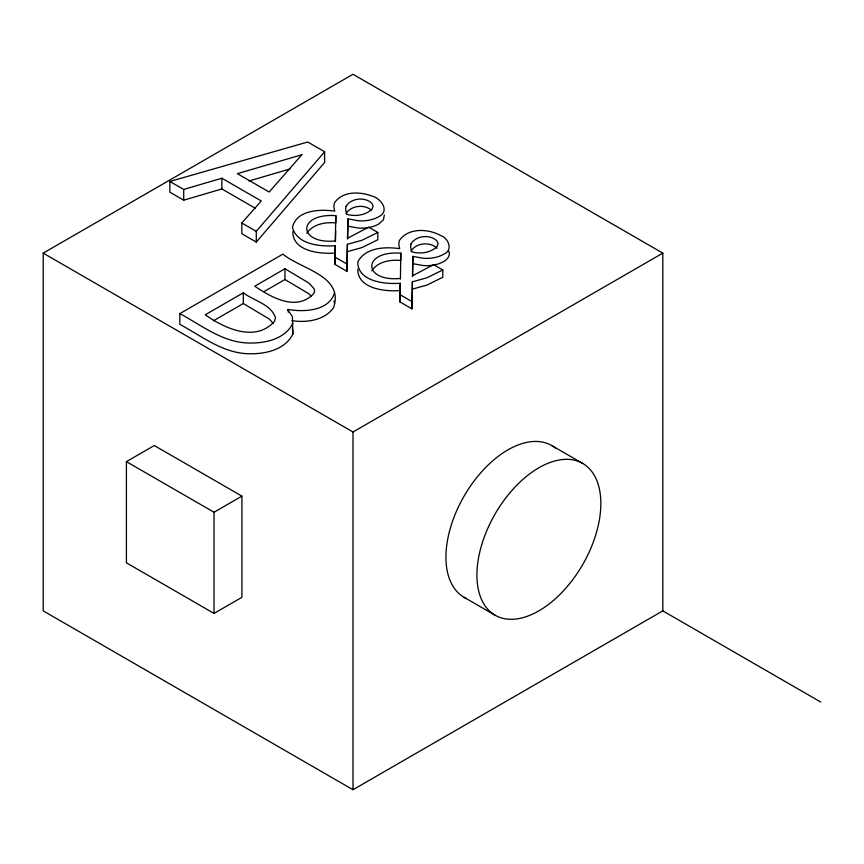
<?xml version="1.0" encoding="UTF-8"?>
<svg xmlns="http://www.w3.org/2000/svg" width="864" height="864" viewBox="0 0 864 864"><rect width="100%" height="100%" fill="white"/><g stroke="black" fill="none" stroke-linecap="round" stroke-linejoin="round"><path stroke-width="1.3" d="M384.35 215.05L383.389 219.888L378.864 223.927A23.857 13.77 0 0 1 358.171 228.02L347.933 226.184L347.933 218.884L358.171 220.72A23.857 13.77 0 0 0 378.864 216.626C390.647 210.859 380.311 197.629 371.239 195.836C359.219 191.3 341.982 191.225 334.325 203.148L333.828 206.842L334.703 211.14C320.306 208.991 295.952 209.887 292.464 227.664C297.432 244.793 320.274 246.704 335.264 245.711L334.843 264.352L346.896 271.307L347.414 244.296L361.962 240.278L377.827 232.448L377.827 239.749L361.962 247.579L347.414 251.597M335.826 215.654L335.308 240.959C297.583 244.501 296.881 212.922 335.826 215.654L335.826 222.944C325.458 221.886 312.833 224.078 306.731 233.312M335.448 241.596L335.664 230.936M400.421 279.104L400.799 253.163C361.854 250.43 362.556 282.02 400.28 278.467M347.933 218.884L347.458 238.291L368.647 227.146L377.827 232.448M347.62 239.123L347.933 226.184M412.906 256.403L412.43 275.81L433.62 264.665L442.8 269.968L442.8 277.258L426.935 285.088L412.387 289.116L411.869 308.815L399.816 301.86L400.237 283.23C385.376 284.537 357.415 281.578 357.815 261.835C365.515 247.298 385.301 246.65 399.676 248.648L398.801 244.361L399.298 240.656C408.121 227.47 428.069 228.604 440.683 235.526C448.6 238.248 453.319 250.096 443.837 254.146A23.857 13.77 0 0 1 423.144 258.239L412.906 256.403L412.592 276.631M346.896 271.307L347.414 244.296M411.869 308.815L412.387 281.815L426.935 277.787L442.8 269.968M334.843 264.352L335.264 245.711M399.816 301.86L400.237 283.23M292.842 231.617C292.432 251.37 320.393 254.318 335.264 253.012M357.815 269.136C357.415 288.878 385.376 291.827 400.237 290.531M334.573 292.669C329.26 310.986 304.085 312.325 288.274 309.463L287.723 309.787L292.367 316.537L292.874 334.012C284.936 350.32 264.049 354.424 247.417 353.7C221.983 352.663 201.323 335.88 179.842 324.356L179.842 313.621L282.938 254.102C300.337 269.028 344.531 275.584 333.526 307.822C324.302 320.458 306.526 322.877 292 320.663M292.874 323.276C284.936 339.595 264.049 343.688 247.417 342.965C221.983 341.928 201.323 325.145 179.842 313.621M371.704 270.821C377.806 261.587 390.442 259.394 400.799 260.464L400.799 253.163M346 213.764C350.762 205.524 364.111 203.958 371.196 210.028M410.972 251.273C415.973 242.698 430.11 241.358 437.065 248.303M169.862 181.462L183.719 189.454L221.864 178.222L261.263 200.966L241.812 222.998L241.812 233.723L256.273 242.082L256.273 231.347L324.616 151.762L307.724 142.009L169.862 181.462L169.862 192.197L183.719 200.189L221.864 188.957L255.474 208.354M256.273 242.082L324.616 162.486L324.616 151.762M43.2 253.13L352.998 74.272L662.807 253.13L662.807 610.87L352.998 789.728L43.2 610.87L43.2 253.13L352.998 432L662.807 253.13M243.335 292.799L205.254 314.777C224.327 328.352 255.442 342.781 274.525 321.322L275.508 317.855C271.156 304.031 253.703 300.877 243.335 292.799L243.335 303.523L213.332 320.846M284.947 268.769L254.761 286.2C271.339 297.389 296.557 311.936 313.783 293.533L314.615 291.179L314.096 288.716L308.977 283.122L284.947 268.769L284.947 279.504L264.049 291.568M126.403 461.646L154.289 445.543L241.909 496.13L241.909 597.316L214.034 613.418L126.403 562.82L126.403 461.646L214.034 512.233L241.909 496.13M248.983 180.997L290.239 168.89M412.906 263.693L423.144 265.529A23.857 13.77 0 0 0 443.837 261.436C447.584 259.535 450.781 255.074 448.762 250.852M334.843 257.051L346.896 264.006M399.816 294.559L411.869 301.525M241.812 222.998L256.273 231.347M284.947 279.504L308.977 293.857L311.537 296.654M551.718 445.543L582.692 463.428A87.62 50.587 -60 0 1 554.915 599.162A87.62 50.587 -60 0 1 479.034 555.358A87.62 50.587 -60 0 1 582.692 463.428M243.335 303.523L269.341 319.097L273.402 323.579M662.807 610.87L820.8 702.086M464.087 597.316L495.072 615.2M333.893 301.028L334.573 303.404M292.453 328.396L292.874 334.012M412.387 281.815L412.387 289.116M352.998 432L352.998 789.728M288.274 309.463L288.274 312.152M221.864 178.222L221.864 188.957M214.034 512.233L214.034 613.418M183.719 189.454L183.719 200.189M466.43 598.525A87.62 50.587 -60 0 1 465.253 494.154A87.62 50.587 -60 0 1 556.049 448.6M346 206.464L345.643 209.844L346.842 214.402C355.428 216.67 365.45 215.395 372.082 209.12L373.097 206.226L372.092 203.494C365.137 196.549 351 197.888 346 206.464M410.972 243.972L410.616 247.363L411.826 251.91C420.401 254.189 430.423 252.914 437.054 246.64L438.07 243.745L437.065 241.002C430.11 234.058 415.973 235.408 410.972 243.972M301.838 154.753L269.158 192.013L237.373 173.664L301.838 154.753"/></g></svg>
